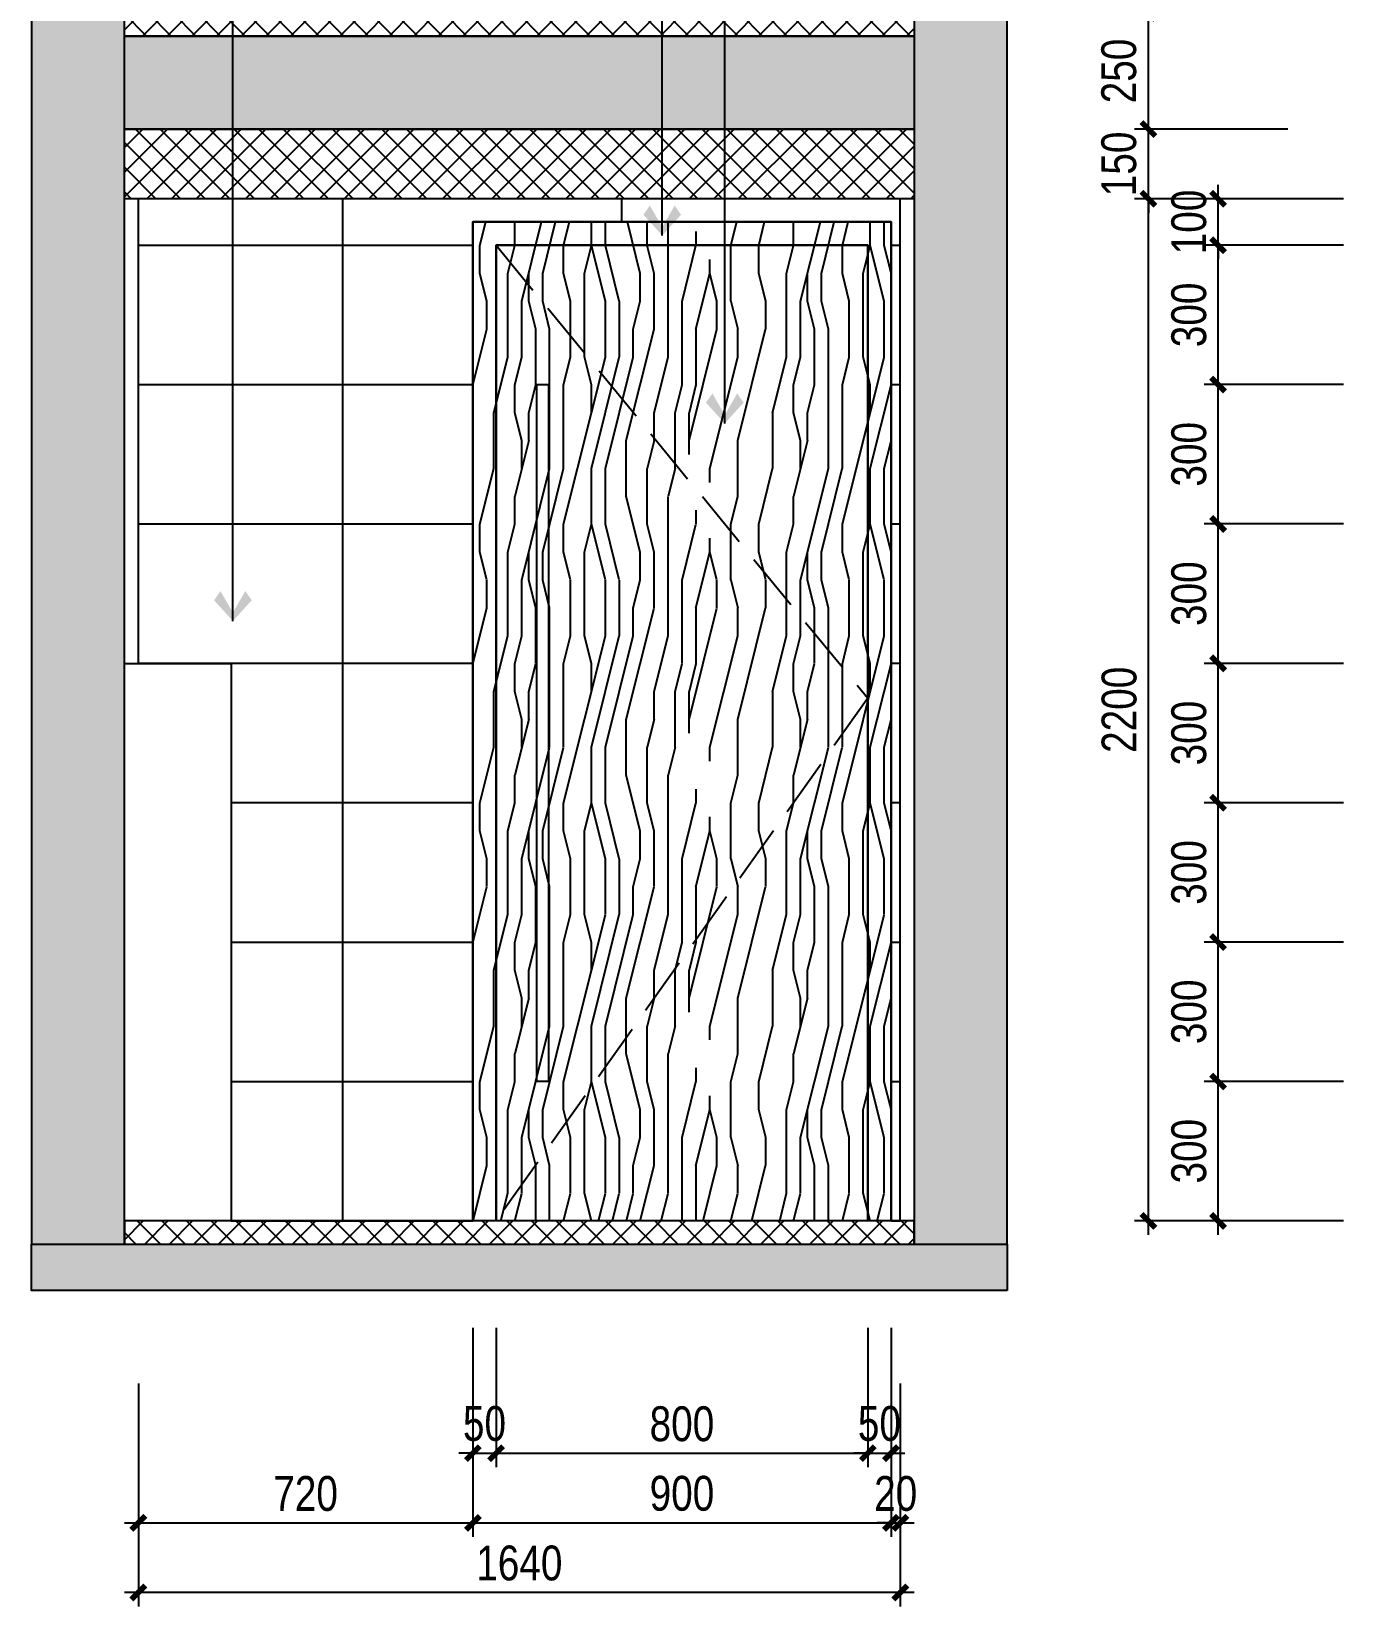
# Model space of a CAD drawing. Extents: x 468514 to 728049, y -74127 to 69080.
# Drawn here: x 595415 to 598269, y 37811 to 41201 of the extents above; entities that cross this region are included whole.
import ezdxf

# ---------------------------------------------------------------- set-up
doc = ezdxf.new("R2010")
doc.units = 0
doc.header["$LTSCALE"] = 500
doc.header["$MEASUREMENT"] = 0
doc.linetypes.add('DASH', pattern=[0.35, 0.25, -0.1])
doc.layers.get('Defpoints').update_dxf_attribs({"color": 229})
for name, color, linetype in [('E 立面填充', 250, 'Continuous'), ('E 立面墙体', 245, 'Continuous'), ('E 立面材料分格线', 8, 'Continuous'), ('E 立面标注尺寸', 9, 'Continuous'), ('E 立面装饰完成线', 225, 'Continuous'), ('E 立面门', 107, 'Continuous')]:
    doc.layers.add(name, color=color, linetype=linetype)
doc.styles.add('PDC DIM', font='PMingLiU-ExtB.ttf', dxfattribs={"width": 0.85})
doc.dimstyles.new('PDC-A2', dxfattribs={"dimscale": 0, "dimtxt": 2.5, "dimasz": 1, "dimexe": 1, "dimexo": 1, "dimgap": 0.7, "dimtad": 1, "dimdec": 0, "dimtxsty": 'PDC DIM', "dimblk": 'ARCHTICK', "dimcen": 1, "dimdle": 1, "dimclrd": 8, "dimclre": 8, "dimclrt": 9, "dimadec": 0, "dimazin": 0, "dimtfac": 1, "dimtdec": 0, "dimtix": 1, "dimtmove": 2, "dimatfit": 3, "dimldrblk": 'PDC A2 T R', "dimfxl": 10, "dimfxlon": 1, "dimarcsym": 0})

# ---------------------------------------------------------------- blocks, each defined once
blk = doc.blocks.new('_ArchTick')
at = {"color": 0, "linetype": 'ByBlock', "const_width": 0.4}
blk.add_lwpolyline([(-0.5, -0.5), (0.5, 0.5)], dxfattribs=at)
blk = doc.blocks.new('*D1326')
at = {"layer": 'Defpoints', "color": 0, "transparency": 16777216}
for p in [(596364.7, 38441), (596414.7, 38441), (596414.7, 38141)]:
    blk.add_point(p, dxfattribs=at)
at = {"layer": 'E 立面标注尺寸', "color": 8, "lineweight": -2, "transparency": 16777216}
for p, q in [((596364.7, 38411), (596364.7, 38111)), ((596414.7, 38411), (596414.7, 38111)), ((596364.7, 38141), (596334.7, 38141)), ((596364.7, 38141), (596414.7, 38141)), ((596414.7, 38141), (596444.7, 38141))]:
    blk.add_line(p, q, dxfattribs=at)
at = {"layer": 'E 立面标注尺寸', "color": 8, "lineweight": -2, "transparency": 16777216, "xscale": 29.99999882274668, "yscale": 29.99999882274668, "zscale": 29.99999882274668}
blk.add_blockref('_ArchTick', (596364.7, 38141), dxfattribs=at)
at = {"layer": 'E 立面标注尺寸', "color": 8, "lineweight": -2, "transparency": 16777216, "xscale": 29.99999882274668, "yscale": 29.99999882274668, "zscale": 29.99999882274668, "rotation": 180}
blk.add_blockref('_ArchTick', (596414.7, 38141), dxfattribs=at)
at = {"layer": 'E 立面标注尺寸', "color": 9, "transparency": 16777216, "insert": (596389.7, 38204.5), "char_height": 75, "attachment_point": 5, "style": 'PDC DIM'}
blk.add_mtext('50', dxfattribs=at)
blk = doc.blocks.new('PDC A2 T R')
at = {"color": 0, "linetype": 'ByBlock'}
blk.add_line((0, 0), (-2, 0), dxfattribs=at)
for points in [[(-2.15, 0.89), (-1.49, 1.35), (-0.6, 0), (0, 0)], [(-2.15, -0.89), (-1.49, -1.35), (-0.6, 0), (0, 0)]]:
    blk.add_solid(points, dxfattribs=at)
blk = doc.blocks.new('*D1327')
at = {"layer": 'Defpoints', "color": 0, "transparency": 16777216}
for p in [(596414.7, 38441), (597214.7, 38441), (597214.7, 38141)]:
    blk.add_point(p, dxfattribs=at)
at = {"layer": 'E 立面标注尺寸', "color": 8, "lineweight": -2, "transparency": 16777216}
for p, q in [((596414.7, 38411), (596414.7, 38111)), ((597214.7, 38411), (597214.7, 38111)), ((596384.7, 38141), (597244.7, 38141))]:
    blk.add_line(p, q, dxfattribs=at)
at = {"layer": 'E 立面标注尺寸', "color": 8, "lineweight": -2, "transparency": 16777216, "xscale": 29.99999882274668, "yscale": 29.99999882274668, "zscale": 29.99999882274668, "rotation": 180}
blk.add_blockref('_ArchTick', (596414.7, 38141), dxfattribs=at)
at = {"layer": 'E 立面标注尺寸', "color": 8, "lineweight": -2, "transparency": 16777216, "xscale": 29.99999882274668, "yscale": 29.99999882274668, "zscale": 29.99999882274668}
blk.add_blockref('_ArchTick', (597214.7, 38141), dxfattribs=at)
at = {"layer": 'E 立面标注尺寸', "color": 9, "transparency": 16777216, "insert": (596814.7, 38203.8), "char_height": 75, "attachment_point": 5, "style": 'PDC DIM'}
blk.add_mtext('800', dxfattribs=at)
blk = doc.blocks.new('*D1328')
at = {"layer": 'Defpoints', "color": 0, "transparency": 16777216}
for p in [(597214.7, 38441), (597264.7, 38441), (597264.7, 38141)]:
    blk.add_point(p, dxfattribs=at)
at = {"layer": 'E 立面标注尺寸', "color": 8, "lineweight": -2, "transparency": 16777216}
for p, q in [((597214.7, 38411), (597214.7, 38111)), ((597264.7, 38411), (597264.7, 38111)), ((597214.7, 38141), (597184.7, 38141)), ((597214.7, 38141), (597264.7, 38141)), ((597264.7, 38141), (597294.7, 38141))]:
    blk.add_line(p, q, dxfattribs=at)
at = {"layer": 'E 立面标注尺寸', "color": 8, "lineweight": -2, "transparency": 16777216, "xscale": 29.99999882274668, "yscale": 29.99999882274668, "zscale": 29.99999882274668}
blk.add_blockref('_ArchTick', (597214.7, 38141), dxfattribs=at)
at = {"layer": 'E 立面标注尺寸', "color": 8, "lineweight": -2, "transparency": 16777216, "xscale": 29.99999882274668, "yscale": 29.99999882274668, "zscale": 29.99999882274668, "rotation": 180}
blk.add_blockref('_ArchTick', (597264.7, 38141), dxfattribs=at)
at = {"layer": 'E 立面标注尺寸', "color": 9, "transparency": 16777216, "insert": (597239.7, 38204.5), "char_height": 75, "attachment_point": 5, "style": 'PDC DIM'}
blk.add_mtext('50', dxfattribs=at)
blk = doc.blocks.new('*D1331')
at = {"layer": 'Defpoints', "color": 0, "transparency": 16777216}
for p in [(595644.7, 38441), (596364.7, 38441), (596364.7, 37991)]:
    blk.add_point(p, dxfattribs=at)
at = {"layer": 'E 立面标注尺寸', "color": 8, "lineweight": -2, "transparency": 16777216}
for p, q in [((595644.7, 38291), (595644.7, 37961)), ((596364.7, 38291), (596364.7, 37961)), ((595614.7, 37991), (596394.7, 37991))]:
    blk.add_line(p, q, dxfattribs=at)
at = {"layer": 'E 立面标注尺寸', "color": 8, "lineweight": -2, "transparency": 16777216, "xscale": 29.99999882274668, "yscale": 29.99999882274668, "zscale": 29.99999882274668, "rotation": 180}
blk.add_blockref('_ArchTick', (595644.7, 37991), dxfattribs=at)
at = {"layer": 'E 立面标注尺寸', "color": 8, "lineweight": -2, "transparency": 16777216, "xscale": 29.99999882274668, "yscale": 29.99999882274668, "zscale": 29.99999882274668}
blk.add_blockref('_ArchTick', (596364.7, 37991), dxfattribs=at)
at = {"layer": 'E 立面标注尺寸', "color": 9, "transparency": 16777216, "insert": (596004.7, 38053.8), "char_height": 75, "attachment_point": 5, "style": 'PDC DIM'}
blk.add_mtext('720', dxfattribs=at)
blk = doc.blocks.new('*D1332')
at = {"layer": 'Defpoints', "color": 0, "transparency": 16777216}
for p in [(596364.7, 38441), (597264.7, 38441), (597264.7, 37991)]:
    blk.add_point(p, dxfattribs=at)
at = {"layer": 'E 立面标注尺寸', "color": 8, "lineweight": -2, "transparency": 16777216}
for p, q in [((596364.7, 38291), (596364.7, 37961)), ((597264.7, 38291), (597264.7, 37961)), ((596334.7, 37991), (597294.7, 37991))]:
    blk.add_line(p, q, dxfattribs=at)
at = {"layer": 'E 立面标注尺寸', "color": 8, "lineweight": -2, "transparency": 16777216, "xscale": 29.99999882274668, "yscale": 29.99999882274668, "zscale": 29.99999882274668, "rotation": 180}
blk.add_blockref('_ArchTick', (596364.7, 37991), dxfattribs=at)
at = {"layer": 'E 立面标注尺寸', "color": 8, "lineweight": -2, "transparency": 16777216, "xscale": 29.99999882274668, "yscale": 29.99999882274668, "zscale": 29.99999882274668}
blk.add_blockref('_ArchTick', (597264.7, 37991), dxfattribs=at)
at = {"layer": 'E 立面标注尺寸', "color": 9, "transparency": 16777216, "insert": (596814.7, 38054.2), "char_height": 75, "attachment_point": 5, "style": 'PDC DIM'}
blk.add_mtext('900', dxfattribs=at)
blk = doc.blocks.new('*D1333')
at = {"layer": 'Defpoints', "color": 0, "transparency": 16777216}
for p in [(597264.7, 38441), (597284.7, 38441), (597284.7, 37991)]:
    blk.add_point(p, dxfattribs=at)
at = {"layer": 'E 立面标注尺寸', "color": 8, "lineweight": -2, "transparency": 16777216}
for p, q in [((597264.7, 38291), (597264.7, 37961)), ((597284.7, 38291), (597284.7, 37961)), ((597264.7, 37991), (597234.7, 37991)), ((597264.7, 37991), (597284.7, 37991)), ((597284.7, 37991), (597314.7, 37991))]:
    blk.add_line(p, q, dxfattribs=at)
at = {"layer": 'E 立面标注尺寸', "color": 8, "lineweight": -2, "transparency": 16777216, "xscale": 29.99999882274668, "yscale": 29.99999882274668, "zscale": 29.99999882274668}
blk.add_blockref('_ArchTick', (597264.7, 37991), dxfattribs=at)
at = {"layer": 'E 立面标注尺寸', "color": 8, "lineweight": -2, "transparency": 16777216, "xscale": 29.99999882274668, "yscale": 29.99999882274668, "zscale": 29.99999882274668, "rotation": 180}
blk.add_blockref('_ArchTick', (597284.7, 37991), dxfattribs=at)
at = {"layer": 'E 立面标注尺寸', "color": 9, "transparency": 16777216, "insert": (597274.7, 38053.8), "char_height": 75, "attachment_point": 5, "style": 'PDC DIM'}
blk.add_mtext('20', dxfattribs=at)
blk = doc.blocks.new('*D1334')
at = {"layer": 'Defpoints', "color": 0, "transparency": 16777216}
for p in [(595644.7, 38441), (597284.7, 38441), (595644.7, 37841)]:
    blk.add_point(p, dxfattribs=at)
at = {"layer": 'E 立面标注尺寸', "color": 8, "lineweight": -2, "transparency": 16777216}
for p, q in [((595644.7, 38141), (595644.7, 37811)), ((597284.7, 38141), (597284.7, 37811)), ((597314.7, 37841), (595614.7, 37841))]:
    blk.add_line(p, q, dxfattribs=at)
at = {"layer": 'E 立面标注尺寸', "color": 8, "lineweight": -2, "transparency": 16777216, "xscale": 29.99999882274668, "yscale": 29.99999882274668, "zscale": 29.99999882274668, "rotation": 180}
blk.add_blockref('_ArchTick', (595644.7, 37841), dxfattribs=at)
at = {"layer": 'E 立面标注尺寸', "color": 8, "lineweight": -2, "transparency": 16777216, "xscale": 29.99999882274668, "yscale": 29.99999882274668, "zscale": 29.99999882274668}
blk.add_blockref('_ArchTick', (597284.7, 37841), dxfattribs=at)
at = {"layer": 'E 立面标注尺寸', "color": 9, "transparency": 16777216, "insert": (596464.7, 37904.2), "char_height": 75, "attachment_point": 5, "style": 'PDC DIM'}
blk.add_mtext('1640', dxfattribs=at)
blk = doc.blocks.new('*D1394')
at = {"layer": 'Defpoints', "color": 0}
for p in [(597818.7, 40841), (598268.7, 40841), (598268.7, 38641)]:
    blk.add_point(p, dxfattribs=at)
at = {"layer": 'E 立面标注尺寸', "color": 8, "lineweight": -2}
for p, q in [((597818.7, 38611), (597818.7, 40871)), ((598118.7, 40841), (597788.7, 40841)), ((598118.7, 38641), (597788.7, 38641))]:
    blk.add_line(p, q, dxfattribs=at)
at = {"layer": 'E 立面标注尺寸', "color": 8, "lineweight": -2, "xscale": 29.99999882274668, "yscale": 29.99999882274668, "zscale": 29.99999882274668}
for p, rotation in [((597818.7, 40841), 90), ((597818.7, 38641), 270)]:
    blk.add_blockref('_ArchTick', p, dxfattribs=dict(at, rotation=rotation))
at = {"layer": 'E 立面标注尺寸', "color": 9, "insert": (597756, 39741), "char_height": 75, "attachment_point": 5, "rotation": 90, "style": 'PDC DIM'}
blk.add_mtext('2200', dxfattribs=at)
blk = doc.blocks.new('*D1395')
at = {"layer": 'Defpoints', "color": 0}
for p in [(597818.7, 40991), (598268.7, 40991), (598268.7, 40841)]:
    blk.add_point(p, dxfattribs=at)
at = {"layer": 'E 立面标注尺寸', "color": 8, "lineweight": -2}
for p, q in [((597818.7, 40991), (597818.7, 41021)), ((598118.7, 40991), (597788.7, 40991)), ((597818.7, 40841), (597818.7, 40991)), ((598118.7, 40841), (597788.7, 40841)), ((597818.7, 40841), (597818.7, 40811))]:
    blk.add_line(p, q, dxfattribs=at)
at = {"layer": 'E 立面标注尺寸', "color": 8, "lineweight": -2, "xscale": 29.99999882274668, "yscale": 29.99999882274668, "zscale": 29.99999882274668}
for p, rotation in [((597818.7, 40991), 270), ((597818.7, 40841), 90)]:
    blk.add_blockref('_ArchTick', p, dxfattribs=dict(at, rotation=rotation))
at = {"layer": 'E 立面标注尺寸', "color": 9, "insert": (597755.3, 40916), "char_height": 75, "attachment_point": 5, "rotation": 90, "style": 'PDC DIM'}
blk.add_mtext('150', dxfattribs=at)
blk = doc.blocks.new('*D1396')
at = {"layer": 'Defpoints', "color": 0}
for p in [(597818.7, 41241), (598268.7, 41241), (598268.7, 40991)]:
    blk.add_point(p, dxfattribs=at)
at = {"layer": 'E 立面标注尺寸', "color": 8, "lineweight": -2}
for p, q in [((597818.7, 40961), (597818.7, 41271)), ((598118.7, 41241), (597788.7, 41241)), ((598118.7, 40991), (597788.7, 40991))]:
    blk.add_line(p, q, dxfattribs=at)
at = {"layer": 'E 立面标注尺寸', "color": 8, "lineweight": -2, "xscale": 29.99999882274668, "yscale": 29.99999882274668, "zscale": 29.99999882274668}
for p, rotation in [((597818.7, 41241), 90), ((597818.7, 40991), 270)]:
    blk.add_blockref('_ArchTick', p, dxfattribs=dict(at, rotation=rotation))
at = {"layer": 'E 立面标注尺寸', "color": 9, "insert": (597755.3, 41116), "char_height": 75, "attachment_point": 5, "rotation": 90, "style": 'PDC DIM'}
blk.add_mtext('250', dxfattribs=at)
blk = doc.blocks.new('*D1386')
at = {"layer": 'Defpoints', "color": 0, "transparency": 16777216}
for p in [(597968.7, 38941), (598268.7, 38941), (598268.7, 38641)]:
    blk.add_point(p, dxfattribs=at)
at = {"layer": 'E 立面标注尺寸', "color": 8, "lineweight": -2, "transparency": 16777216}
for p, q in [((597968.7, 38611), (597968.7, 38971)), ((598238.7, 38941), (597938.7, 38941)), ((598238.7, 38641), (597938.7, 38641))]:
    blk.add_line(p, q, dxfattribs=at)
at = {"layer": 'E 立面标注尺寸', "color": 8, "lineweight": -2, "transparency": 16777216, "xscale": 29.99999882274668, "yscale": 29.99999882274668, "zscale": 29.99999882274668}
for p, rotation in [((597968.7, 38941), 90), ((597968.7, 38641), 270)]:
    blk.add_blockref('_ArchTick', p, dxfattribs=dict(at, rotation=rotation))
at = {"layer": 'E 立面标注尺寸', "color": 9, "transparency": 16777216, "insert": (597906, 38791), "char_height": 75, "attachment_point": 5, "rotation": 90, "style": 'PDC DIM'}
blk.add_mtext('300', dxfattribs=at)
blk = doc.blocks.new('*D1387')
at = {"layer": 'Defpoints', "color": 0, "transparency": 16777216}
for p in [(597968.7, 39241), (598268.7, 39241), (598268.7, 38941)]:
    blk.add_point(p, dxfattribs=at)
at = {"layer": 'E 立面标注尺寸', "color": 8, "lineweight": -2, "transparency": 16777216}
for p, q in [((597968.7, 38911), (597968.7, 39271)), ((598238.7, 39241), (597938.7, 39241)), ((598238.7, 38941), (597938.7, 38941))]:
    blk.add_line(p, q, dxfattribs=at)
at = {"layer": 'E 立面标注尺寸', "color": 8, "lineweight": -2, "transparency": 16777216, "xscale": 29.99999882274668, "yscale": 29.99999882274668, "zscale": 29.99999882274668}
for p, rotation in [((597968.7, 39241), 90), ((597968.7, 38941), 270)]:
    blk.add_blockref('_ArchTick', p, dxfattribs=dict(at, rotation=rotation))
at = {"layer": 'E 立面标注尺寸', "color": 9, "transparency": 16777216, "insert": (597906, 39091), "char_height": 75, "attachment_point": 5, "rotation": 90, "style": 'PDC DIM'}
blk.add_mtext('300', dxfattribs=at)
blk = doc.blocks.new('*D1388')
at = {"layer": 'Defpoints', "color": 0, "transparency": 16777216}
for p in [(597968.7, 39541), (598268.7, 39541), (598268.7, 39241)]:
    blk.add_point(p, dxfattribs=at)
at = {"layer": 'E 立面标注尺寸', "color": 8, "lineweight": -2, "transparency": 16777216}
for p, q in [((597968.7, 39211), (597968.7, 39571)), ((598238.7, 39541), (597938.7, 39541)), ((598238.7, 39241), (597938.7, 39241))]:
    blk.add_line(p, q, dxfattribs=at)
at = {"layer": 'E 立面标注尺寸', "color": 8, "lineweight": -2, "transparency": 16777216, "xscale": 29.99999882274668, "yscale": 29.99999882274668, "zscale": 29.99999882274668}
for p, rotation in [((597968.7, 39541), 90), ((597968.7, 39241), 270)]:
    blk.add_blockref('_ArchTick', p, dxfattribs=dict(at, rotation=rotation))
at = {"layer": 'E 立面标注尺寸', "color": 9, "transparency": 16777216, "insert": (597906, 39391), "char_height": 75, "attachment_point": 5, "rotation": 90, "style": 'PDC DIM'}
blk.add_mtext('300', dxfattribs=at)
blk = doc.blocks.new('*D1389')
at = {"layer": 'Defpoints', "color": 0, "transparency": 16777216}
for p in [(597968.7, 39841), (598268.7, 39841), (598268.7, 39541)]:
    blk.add_point(p, dxfattribs=at)
at = {"layer": 'E 立面标注尺寸', "color": 8, "lineweight": -2, "transparency": 16777216}
for p, q in [((597968.7, 39511), (597968.7, 39871)), ((598238.7, 39841), (597938.7, 39841)), ((598238.7, 39541), (597938.7, 39541))]:
    blk.add_line(p, q, dxfattribs=at)
at = {"layer": 'E 立面标注尺寸', "color": 8, "lineweight": -2, "transparency": 16777216, "xscale": 29.99999882274668, "yscale": 29.99999882274668, "zscale": 29.99999882274668}
for p, rotation in [((597968.7, 39841), 90), ((597968.7, 39541), 270)]:
    blk.add_blockref('_ArchTick', p, dxfattribs=dict(at, rotation=rotation))
at = {"layer": 'E 立面标注尺寸', "color": 9, "transparency": 16777216, "insert": (597906, 39691), "char_height": 75, "attachment_point": 5, "rotation": 90, "style": 'PDC DIM'}
blk.add_mtext('300', dxfattribs=at)
blk = doc.blocks.new('*D1390')
at = {"layer": 'Defpoints', "color": 0, "transparency": 16777216}
for p in [(597968.7, 40141), (598268.7, 40141), (598268.7, 39841)]:
    blk.add_point(p, dxfattribs=at)
at = {"layer": 'E 立面标注尺寸', "color": 8, "lineweight": -2, "transparency": 16777216}
for p, q in [((598238.7, 40141), (597938.7, 40141)), ((597968.7, 39811), (597968.7, 40171)), ((598238.7, 39841), (597938.7, 39841))]:
    blk.add_line(p, q, dxfattribs=at)
at = {"layer": 'E 立面标注尺寸', "color": 8, "lineweight": -2, "transparency": 16777216, "xscale": 29.99999882274668, "yscale": 29.99999882274668, "zscale": 29.99999882274668}
for p, rotation in [((597968.7, 40141), 90), ((597968.7, 39841), 270)]:
    blk.add_blockref('_ArchTick', p, dxfattribs=dict(at, rotation=rotation))
at = {"layer": 'E 立面标注尺寸', "color": 9, "transparency": 16777216, "insert": (597906, 39991), "char_height": 75, "attachment_point": 5, "rotation": 90, "style": 'PDC DIM'}
blk.add_mtext('300', dxfattribs=at)
blk = doc.blocks.new('*D1391')
at = {"layer": 'Defpoints', "color": 0, "transparency": 16777216}
for p in [(597968.7, 40441), (598268.7, 40441), (598268.7, 40141)]:
    blk.add_point(p, dxfattribs=at)
at = {"layer": 'E 立面标注尺寸', "color": 8, "lineweight": -2, "transparency": 16777216}
for p, q in [((597968.7, 40111), (597968.7, 40471)), ((598238.7, 40441), (597938.7, 40441)), ((598238.7, 40141), (597938.7, 40141))]:
    blk.add_line(p, q, dxfattribs=at)
at = {"layer": 'E 立面标注尺寸', "color": 8, "lineweight": -2, "transparency": 16777216, "xscale": 29.99999882274668, "yscale": 29.99999882274668, "zscale": 29.99999882274668}
for p, rotation in [((597968.7, 40441), 90), ((597968.7, 40141), 270)]:
    blk.add_blockref('_ArchTick', p, dxfattribs=dict(at, rotation=rotation))
at = {"layer": 'E 立面标注尺寸', "color": 9, "transparency": 16777216, "insert": (597906, 40291), "char_height": 75, "attachment_point": 5, "rotation": 90, "style": 'PDC DIM'}
blk.add_mtext('300', dxfattribs=at)
blk = doc.blocks.new('*D1392')
at = {"layer": 'Defpoints', "color": 0, "transparency": 16777216}
for p in [(597968.7, 40741), (598268.7, 40741), (598268.7, 40441)]:
    blk.add_point(p, dxfattribs=at)
at = {"layer": 'E 立面标注尺寸', "color": 8, "lineweight": -2, "transparency": 16777216}
for p, q in [((597968.7, 40411), (597968.7, 40771)), ((598238.7, 40741), (597938.7, 40741)), ((598238.7, 40441), (597938.7, 40441))]:
    blk.add_line(p, q, dxfattribs=at)
at = {"layer": 'E 立面标注尺寸', "color": 8, "lineweight": -2, "transparency": 16777216, "xscale": 29.99999882274668, "yscale": 29.99999882274668, "zscale": 29.99999882274668}
for p, rotation in [((597968.7, 40741), 90), ((597968.7, 40441), 270)]:
    blk.add_blockref('_ArchTick', p, dxfattribs=dict(at, rotation=rotation))
at = {"layer": 'E 立面标注尺寸', "color": 9, "transparency": 16777216, "insert": (597906, 40591), "char_height": 75, "attachment_point": 5, "rotation": 90, "style": 'PDC DIM'}
blk.add_mtext('300', dxfattribs=at)
blk = doc.blocks.new('*D1393')
at = {"layer": 'Defpoints', "color": 0}
for p in [(597968.7, 40841), (598268.7, 40841), (598268.7, 40741)]:
    blk.add_point(p, dxfattribs=at)
at = {"layer": 'E 立面标注尺寸', "color": 8, "lineweight": -2}
for p, q in [((597968.7, 40841), (597968.7, 40871)), ((598238.7, 40841), (597938.7, 40841)), ((597968.7, 40741), (597968.7, 40841)), ((598238.7, 40741), (597938.7, 40741)), ((597968.7, 40741), (597968.7, 40711))]:
    blk.add_line(p, q, dxfattribs=at)
at = {"layer": 'E 立面标注尺寸', "color": 8, "lineweight": -2, "xscale": 29.99999882274668, "yscale": 29.99999882274668, "zscale": 29.99999882274668}
for p, rotation in [((597968.7, 40841), 270), ((597968.7, 40741), 90)]:
    blk.add_blockref('_ArchTick', p, dxfattribs=dict(at, rotation=rotation))
at = {"layer": 'E 立面标注尺寸', "color": 9, "insert": (597906, 40791), "char_height": 75, "attachment_point": 5, "rotation": 90, "style": 'PDC DIM'}
blk.add_mtext('100', dxfattribs=at)

msp = doc.modelspace()

# ---------------------------------------------------------------- hatches: boundary and pattern name
at = {"layer": 'E 立面填充'}
h = msp.add_hatch(dxfattribs=at)
h.set_pattern_fill('ANSI37', color=256, scale=300)
h.set_pattern_definition([(45, (-7895.836, -250), (-26.5165043, 26.5165043), []), (135, (-7895.836, -250), (-26.5165043, -26.5165043), [])])
h.paths.add_polyline_path([(595614.7, 40991), (597314.7, 40991), (597314.7, 40841), (595614.7, 40841)])
h = msp.add_hatch(dxfattribs=at)
h.set_pattern_fill('_USER', color=256, scale=300, pattern_type=0)
h.set_pattern_definition([(0, (595644.72, 38641), (0, 300), [])])
h.paths.add_polyline_path([(595644.7, 39841), (595844.7, 39841), (595844.7, 38641), (596364.7, 38641), (596364.7, 40791), (597264.7, 40791), (597264.7, 38641), (597284.7, 38641), (597284.7, 40841), (595644.7, 40841)])
h = msp.add_hatch(dxfattribs=at)
h.set_pattern_fill('_USER', color=256, scale=600, angle=90, pattern_type=0)
h.set_pattern_definition([(90, (597284.7, 41041), (-600, 4e-14), [])])
h.paths.add_polyline_path([(595644.7, 38641), (596364.7, 38641), (596364.7, 40791), (597264.7, 40791), (597264.7, 38641), (597284.7, 38641), (597284.7, 40841), (595644.7, 40841)])
h = msp.add_hatch(dxfattribs=at)
h.set_pattern_fill('木纹5', color=256, scale=150, angle=90, pattern_type=2)
h.set_pattern_definition([(90, (69534.57, 0), (-600, 4e-14), [120, -180, 60, -240]), (90, (69519.57, 420), (-600, 4e-14), [120, -480]), (90, (69489.57, 360), (-600, 4e-14), [60, -540]), (90, (69474.57, 30), (-600, 4e-14), [30, -420, 30, -120]), (90, (69444.57, 240), (-600, 4e-14), [120, -180, 30, -270]), (90, (69429.57, 90), (-600, 4e-14), [90, -510]), (90, (69414.57, 240), (-600, 4e-14), [180, -420]), (90, (69399.57, 60), (-600, 4e-14), [120, -480]), (90, (69384.57, 300), (-600, 4e-14), [300, -300]), (90, (69354.57, 120), (-600, 4e-14), [60, -180, 120, -240]), (90, (69339.57, 540), (-600, 4e-14), [120, -480]), (90, (69324.57, 420), (-600, 4e-14), [60, -540]), (90, (69309.57, 300), (-600, 4e-14), [60, -540]), (90, (69294.57, 1e-14), (-600, 4e-14), [120, -480]), (90, (69279.57, 300), (-600, 4e-14), [120, -480]), (90, (69249.57, 300), (-600, 4e-14), [120, -120, 120, -240]), (90, (69219.57, 180), (-600, 4e-14), [60, -300, 120, -120]), (90, (69204.57, 300), (-600, 4e-14), [180, -420]), (90, (69174.57, 300), (-600, 4e-14), [120, -480]), (90, (69159.57, 60), (-600, 4e-14), [180, -240, 60, -120]), (90, (69129.57, 60), (-600, 4e-14), [300, -300]), (90, (69114.57, 420), (-600, 4e-14), [60, -540]), (90, (69099.57, 240), (-600, 4e-14), [120, -480]), (90, (69084.57, 120), (-600, 4e-14), [60, -240, 60, -240]), (90, (69069.57, 60), (-600, 4e-14), [60, -180, 120, -240]), (90, (69054.57, 180), (-600, 4e-14), [60, -300, 60, -180]), (90, (69039.57, 300), (-600, 4e-14), [180, -420]), (90, (69009.57, 60), (-600, 4e-14), [120, -480]), (90, (68994.57, 360), (-600, 4e-14), [60, -540]), (90, (68979.57, 480), (-600, 4e-14), [60, -540]), (104.036243, (69489.57, 420), (2e-08, 600), [61.8, -2412.0633]), (104.036243, (69354.57, 480), (2e-08, 600), [61.8, -2412.0633]), (104.036243, (68994.57, 420), (2e-08, 600), [61.8, -2412.0633]), (104.036243, (69219.57, 240), (2e-08, 600), [61.8, -2412.0633]), (104.036243, (69129.57, 360), (2e-08, 600), [61.8, -2412.0633]), (104.036243, (69174.57, 420), (2e-08, 600), [61.8, -2412.0633]), (104.036243, (69069.57, 120), (2e-08, 600), [61.8, -2412.0633]), (104.036243, (69099.57, 360), (2e-08, 600), [61.8, -2412.0633]), (104.036243, (69324.57, 480), (2e-08, 600), [123.6, -2350.2633]), (104.036243, (69279.57, 420), (2e-08, 600), [123.6, -2350.2633]), (104.036243, (69249.57, 420), (2e-08, 600), [123.6, -2350.2633]), (255.963757, (69444.57, 240), (2e-08, -600), [61.8, -123.6, 61.8, -2226.6633]), (255.963757, (69354.57, 120), (2e-08, -600), [61.8, -2412.0633]), (255.963757, (69084.57, 120), (2e-08, -600), [123.6, -2350.2633]), (284.036243, (69519.57, 420), (-2e-08, -600), [61.8, -2412.0633]), (75.963757, (69519.57, 540), (-2e-08, 600), [61.8, -2412.0633]), (75.963757, (69309.57, 360), (-2e-08, 600), [61.8, -2412.0633]), (75.963757, (69204.57, 480), (-2e-08, 600), [61.8, -2412.0633]), (75.963757, (69159.57, 240), (-2e-08, 600), [61.8, -2412.0633]), (75.963757, (69084.57, 180), (-2e-08, 600), [61.8, -2412.0633]), (75.963757, (69054.57, 240), (-2e-08, 600), [61.8, -2412.0633]), (75.963757, (69159.57, 240), (-2e-08, 600), [61.8, -2412.0633]), (75.963757, (69069.57, 420), (-2e-08, 600), [247.2, -2226.6633]), (75.963757, (69474.57, 60), (-2e-08, 600), [247.2, -2226.6633]), (75.963757, (69429.57, 120), (-2e-08, 600), [247.2, -2226.6633]), (75.963757, (69399.57, 180), (-2e-08, 600), [61.8, -123.6, 123.6, -2164.8633]), (75.963757, (69354.57, 180), (-2e-08, 600), [123.6, -123.6, 123.6, -2103.0633]), (75.963757, (69294.57, 120), (-2e-08, 600), [247.2, -2226.6633]), (75.963757, (69249.57, 60), (-2e-08, 600), [247.2, -2226.6633]), (75.963757, (69219.57, 60), (-2e-08, 600), [247.2, -2226.6633]), (75.963757, (69039.57, 480), (-2e-08, 600), [61.8, -2412.0633]), (75.963768, (68979.57, 540), (-0.000115, 600), [123.6, -2350.2633]), (75.963768, (69009.57, 180), (-0.000115, 600), [123.6, -2350.2633]), (75.963758, (69534.57, 120), (-1e-05, 600), [247.2, -2226.6633]), (75.963758, (69114.57, 480), (-1e-05, 600), [185.4, -2288.4633]), (75.963758, (69159.57, 540), (-1e-05, 600), [370.8, -2103.0633])])
h.paths.add_polyline_path([(596364.7, 40791), (597264.7, 40791), (597264.7, 38641), (596364.7, 38641)])
at = {"layer": 'E 立面墙体'}
h = msp.add_hatch(dxfattribs=at)
h.set_pattern_fill('钢筋混凝土', color=250, scale=10, pattern_type=2)
h.set_pattern_definition([(45, (70892.284, 0), (-35.355339, 35.355339), []), (50, (70892.284, 0), (71.726018, -6.2752135), [7.5, -82.5]), (355, (70892.28, 0), (-13.875133, 75.219213), [6, -66]), (100.4514, (70898.26, -0.52), (57.850938, 68.943954), [6.374019, -70.114211]), (46.1842, (70892.28, 20), (106.724105, -16.551901), [11.25, -123.75]), (96.6356, (70901.18, 18.62), (93.46627, 97.411787), [9.561029, -105.1713]), (351.1842, (70892.28, 20), (93.466195, 97.41186), [9, -99]), (21, (70902.284, 15), (59.690705, -40.261889), [7.5, -82.5]), (326, (70902.28, 15), (24.331533, 72.515005), [6, -66]), (71.4514, (70907.26, 11.645), (84.022263, 32.25305), [6.374019, -70.114211]), (37.5, (70892.284, 0), (1.2159855, 33.2893854), [0.5, -65.2, 0.5, -67, 0.5, -66.25]), (7.5, (70892.284, 0), (26.3069537, 39.4411712), [0.5, -38.2, 0.5, -63.7, 0.5, -25.25]), (327.5, (70869.984, 0), (53.3822436, -2.2554872), [0.5, -25, 0.5, -78, 0.5, -103.5]), (317.5, (70859.984, 0), (58.318617, 10.0104982), [0.5, -32.5, 0.5, -51.8, 0.5, -73.5])])
h.paths.add_polyline_path([(595414.7, 38591), (595614.7, 38591), (595614.7, 43891), (595414.7, 43891)])
h = msp.add_hatch(dxfattribs=at)
h.set_pattern_fill('钢筋混凝土', color=250, scale=10, pattern_type=2)
h.set_pattern_definition([(45, (65592.284, 0), (-35.355339, 35.355339), []), (50, (65592.284, 0), (71.726018, -6.2752135), [7.5, -82.5]), (355, (65592.28, 0), (-13.875133, 75.219213), [6, -66]), (100.4514, (65598.26, -0.52), (57.850938, 68.943954), [6.374019, -70.114211]), (46.1842, (65592.28, 20), (106.724105, -16.551901), [11.25, -123.75]), (96.6356, (65601.18, 18.62), (93.46627, 97.411787), [9.561029, -105.1713]), (351.1842, (65592.28, 20), (93.466195, 97.41186), [9, -99]), (21, (65602.284, 15), (59.690705, -40.261889), [7.5, -82.5]), (326, (65602.28, 15), (24.331533, 72.515005), [6, -66]), (71.4514, (65607.26, 11.645), (84.022263, 32.25305), [6.374019, -70.114211]), (37.5, (65592.284, 0), (1.2159855, 33.2893854), [0.5, -65.2, 0.5, -67, 0.5, -66.25]), (7.5, (65592.284, 0), (26.3069537, 39.4411712), [0.5, -38.2, 0.5, -63.7, 0.5, -25.25]), (327.5, (65569.984, 0), (53.3822436, -2.2554872), [0.5, -25, 0.5, -78, 0.5, -103.5]), (317.5, (65559.984, 0), (58.318617, 10.0104982), [0.5, -32.5, 0.5, -51.8, 0.5, -73.5])])
h.paths.add_polyline_path([(597514.7, 43891), (597314.7, 43891), (597314.7, 38591), (597514.7, 38591)])
h = msp.add_hatch(dxfattribs=at)
h.set_pattern_fill('ANSI37', color=250, scale=300)
h.set_pattern_definition([(45, (59892.284, -250), (-26.5165043, 26.5165043), []), (135, (59892.284, -250), (-26.5165043, -26.5165043), [])])
h.paths.add_polyline_path([(597314.7, 41191), (595614.7, 41191), (595614.7, 41241), (597314.7, 41241)])
h = msp.add_hatch(dxfattribs=at)
h.set_pattern_fill('钢筋混凝土', color=250, scale=10, pattern_type=2)
h.set_pattern_definition([(45, (59892.284, -250), (-35.355339, 35.355339), []), (50, (59892.284, -250), (71.726018, -6.2752135), [7.5, -82.5]), (355, (59892.28, -250), (-13.875133, 75.219213), [6, -66]), (100.4514, (59898.26, -250.52), (57.850938, 68.943954), [6.374019, -70.114211]), (46.1842, (59892.28, -230), (106.724105, -16.551901), [11.25, -123.75]), (96.6356, (59901.18, -231.38), (93.46627, 97.411787), [9.561029, -105.1713]), (351.1842, (59892.28, -230), (93.466195, 97.41186), [9, -99]), (21, (59902.284, -235), (59.690705, -40.261889), [7.5, -82.5]), (326, (59902.28, -235), (24.331533, 72.515005), [6, -66]), (71.4514, (59907.26, -238.355), (84.022263, 32.25305), [6.374019, -70.114211]), (37.5, (59892.284, -250), (1.2159855, 33.2893854), [0.5, -65.2, 0.5, -67, 0.5, -66.25]), (7.5, (59892.284, -250), (26.3069537, 39.4411712), [0.5, -38.2, 0.5, -63.7, 0.5, -25.25]), (327.5, (59869.984, -250), (53.3822436, -2.2554872), [0.5, -25, 0.5, -78, 0.5, -103.5]), (317.5, (59859.984, -250), (58.318617, 10.0104982), [0.5, -32.5, 0.5, -51.8, 0.5, -73.5])])
h.paths.add_polyline_path([(597314.7, 40991), (595614.7, 40991), (595614.7, 41191), (597314.7, 41191)])
h = msp.add_hatch(dxfattribs=at)
h.set_pattern_fill('ANSI37', color=250, scale=300)
h.set_pattern_definition([(45, (65292.284, 0), (-26.5165043, 26.5165043), []), (135, (65292.284, 0), (-26.5165043, -26.5165043), [])])
h.paths.add_polyline_path([(595614.7, 38591), (597314.7, 38591), (597314.7, 38641), (595614.7, 38641)])
h = msp.add_hatch(color=250, dxfattribs=at)
h.dxf.hatch_style = 1
h.paths.add_polyline_path([(597514.7, 38491), (595414.7, 38491), (595414.7, 38591), (597514.7, 38591)])

# ---------------------------------------------------------------- linework, layer by layer
for points in [[(595414.7, 38591), (595614.7, 38591), (595614.7, 43891), (595414.7, 43891)], [(597514.7, 43891), (597314.7, 43891), (597314.7, 38591), (597514.7, 38591)], [(597314.7, 40991), (595614.7, 40991), (595614.7, 41191), (597314.7, 41191)], [(597514.7, 38491), (595414.7, 38491), (595414.7, 38591), (597514.7, 38591)]]:
    msp.add_lwpolyline(points, close=True, dxfattribs=at)
at = {"layer": 'E 立面材料分格线', "linetype": 'DASH'}
msp.add_lwpolyline([(596414.7, 40741), (597214.7, 39766), (596414.7, 38641)], dxfattribs=at)
at = {"layer": 'E 立面装饰完成线'}
for p, q in [((595644.7, 39841), (595644.7, 40841)), ((597284.7, 38641), (597284.7, 40841))]:
    msp.add_line(p, q, dxfattribs=at)
for points in [[(597314.7, 41191), (595614.7, 41191), (595614.7, 41241), (597314.7, 41241)], [(595614.7, 40991), (597314.7, 40991), (597314.7, 40841), (595614.7, 40841)], [(595614.7, 38591), (597314.7, 38591), (597314.7, 38641), (595614.7, 38641)]]:
    msp.add_lwpolyline(points, close=True, dxfattribs=at)
msp.add_lwpolyline([(595614.7, 39841), (595844.7, 39841), (595844.7, 38641)], dxfattribs=at)
at = {"layer": 'E 立面门'}
for points in [[(597264.7, 38641), (597264.7, 40791), (596364.7, 40791), (596364.7, 38641)], [(597214.7, 38641), (597214.7, 40741), (596414.7, 40741), (596414.7, 38641)]]:
    msp.add_lwpolyline(points, dxfattribs=at)
for points in [[(596364.7, 40791), (597264.7, 40791), (597264.7, 38641), (596364.7, 38641)], [(596414.7, 40741), (597214.7, 40741), (597214.7, 38641), (596414.7, 38641)], [(596502.2, 40441), (596527.2, 40441), (596527.2, 38941), (596502.2, 38941)]]:
    msp.add_lwpolyline(points, close=True, dxfattribs=at)

# ---------------------------------------------------------------- dimensions: what is measured, and where the dimension line sits
at = {"layer": 'E 立面标注尺寸'}
for base, p1, p2, picture, middle in [((597818.7, 41241), (598268.7, 40991), (598268.7, 41241), '*D1396', (597755.3, 41116)), ((597818.7, 40991), (598268.7, 40841), (598268.7, 40991), '*D1395', (597755.3, 40916)), ((597818.7, 40841), (598268.7, 38641), (598268.7, 40841), '*D1394', (597756, 39741)), ((597968.7, 40841), (598268.7, 40741), (598268.7, 40841), '*D1393', (597906, 40791)), ((597968.7, 40741), (598268.7, 40441), (598268.7, 40741), '*D1392', (597906, 40591)), ((597968.7, 40441), (598268.7, 40141), (598268.7, 40441), '*D1391', (597906, 40291)), ((597968.7, 40141), (598268.7, 39841), (598268.7, 40141), '*D1390', (597906, 39991)), ((597968.7, 39841), (598268.7, 39541), (598268.7, 39841), '*D1389', (597906, 39691)), ((597968.7, 39541), (598268.7, 39241), (598268.7, 39541), '*D1388', (597906, 39391)), ((597968.7, 39241), (598268.7, 38941), (598268.7, 39241), '*D1387', (597906, 39091)), ((597968.7, 38941), (598268.7, 38641), (598268.7, 38941), '*D1386', (597906, 38791))]:
    dim = msp.add_linear_dim(base=base, p1=p1, p2=p2, angle=90, dimstyle='PDC-A2', override={"dimscale": 29.999999}, dxfattribs=at)
    dim.commit()
    dim.dimension.update_dxf_attribs({"geometry": picture, "text_midpoint": middle})
for base, p1, p2, picture, middle in [((596364.7, 37991), (595644.7, 38441), (596364.7, 38441), '*D1331', (596004.7, 38053.8)), ((595644.7, 37841), (597284.7, 38441), (595644.7, 38441), '*D1334', (596464.7, 37904.2)), ((596414.7, 38141), (596364.7, 38441), (596414.7, 38441), '*D1326', (596389.7, 38204.5)), ((597264.7, 37991), (596364.7, 38441), (597264.7, 38441), '*D1332', (596814.7, 38054.2)), ((597214.7, 38141), (596414.7, 38441), (597214.7, 38441), '*D1327', (596814.7, 38203.8)), ((597264.7, 38141), (597214.7, 38441), (597264.7, 38441), '*D1328', (597239.7, 38204.5)), ((597284.7, 37991), (597264.7, 38441), (597284.7, 38441), '*D1333', (597274.7, 38053.8))]:
    dim = msp.add_linear_dim(base=base, p1=p1, p2=p2, dimstyle='PDC-A2', override={"dimscale": 29.999999}, dxfattribs=at)
    dim.commit()
    dim.dimension.update_dxf_attribs({"geometry": picture, "text_midpoint": middle})

# ---------------------------------------------------------------- leaders
at = {"layer": 'E 立面标注尺寸', "annotation_type": 0, "has_hookline": 1, "hookline_direction": 0}
for points, text_width in [([(595848.2, 39932.1), (595848.2, 44591), (596082.9, 44591)], 625.9), ([(596772.3, 40761.9), (596772.3, 44591), (597026.8, 44591)], 265), ([(596906.9, 40357.5), (596906.9, 44441), (597027.3, 44441)], 168.1)]:
    msp.add_leader(points, dimstyle='PDC-A2', override={"dimscale": 29.999999, "dimtad": 0}, dxfattribs=dict(at, text_width=text_width))

doc.saveas('drawing.dxf')
